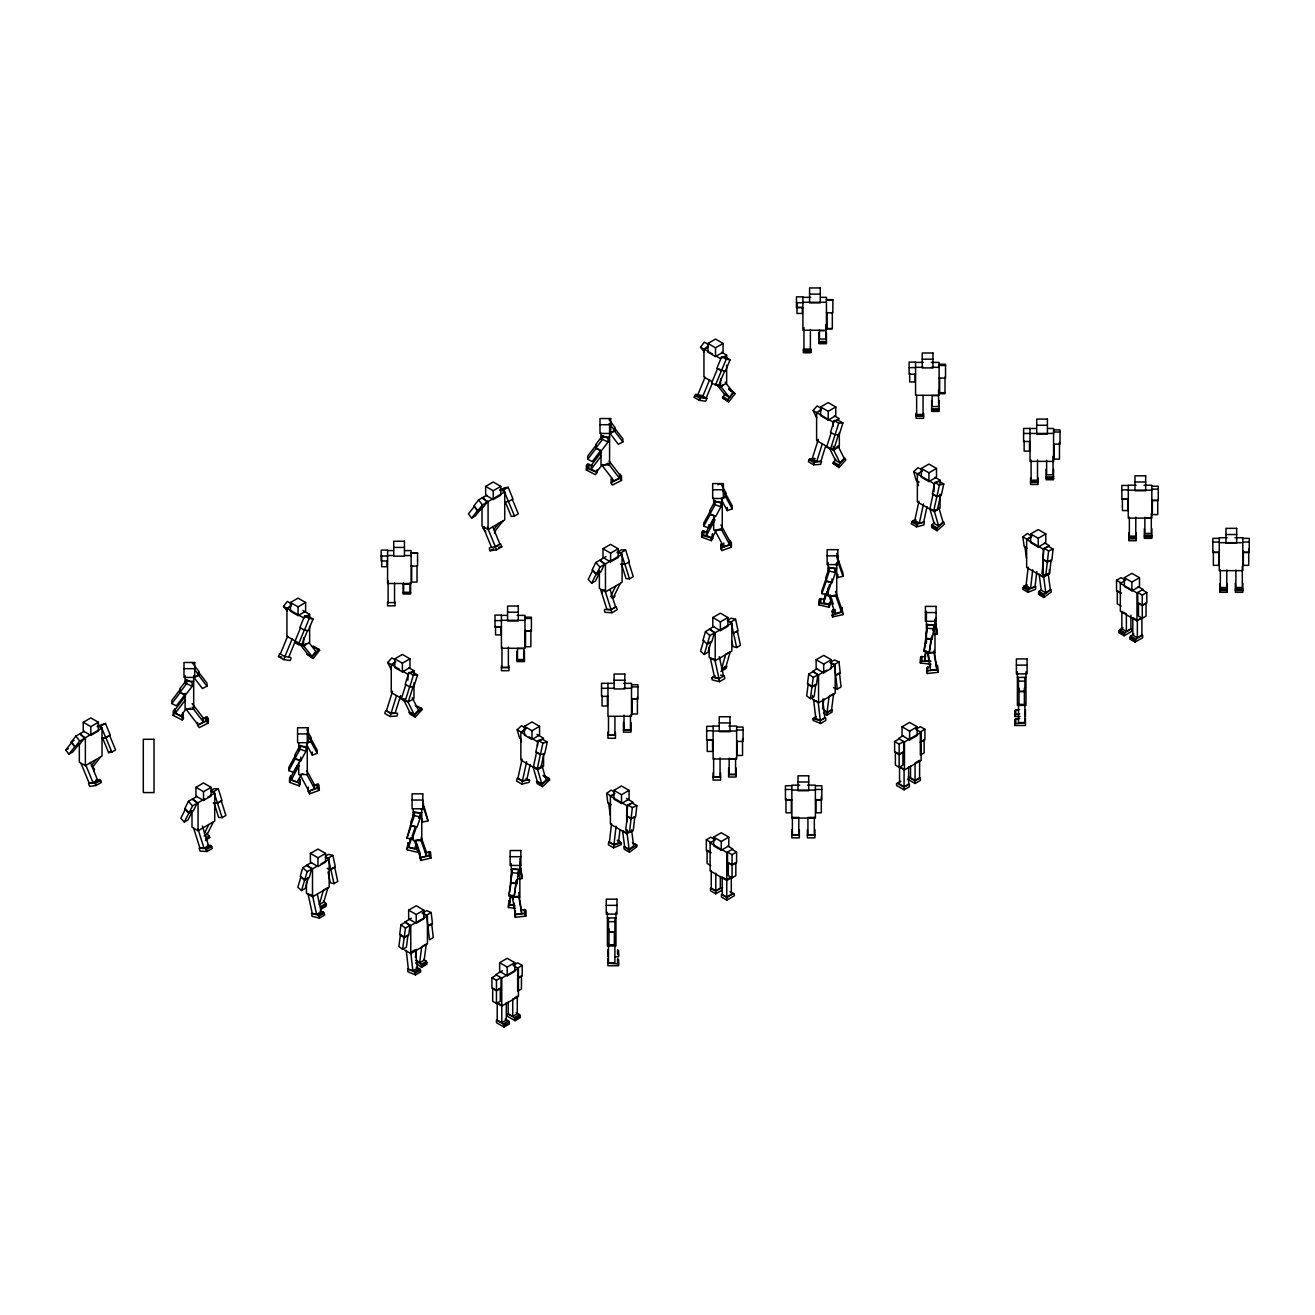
<?xml version="1.0" encoding="UTF-8"?>
<svg xmlns="http://www.w3.org/2000/svg" width="1315" height="1315" viewBox="0 0 1315 1315"><rect width="100%" height="100%" fill="white"/><g stroke="black" fill="none" stroke-linecap="round" stroke-linejoin="round"><path stroke-width="1.5" d="M611.541 823.519L609.437 842.044L613.973 844.657L618.477 842.8L619.957 829.831M613.973 844.657L616.077 826.132M613.661 847.813L613.973 845.035L621.37 842.849L621.157 844.707L613.661 847.813L608.368 844.756L608.681 841.978L613.973 845.035M627.814 804.944L626.548 816.056L631.101 818.686L635.589 816.812L636.855 805.701L632.318 803.071L627.814 804.944L632.367 807.558L636.855 805.701M629.507 832.198L633.255 830.653L634.833 816.746L631.085 818.308L627.304 816.122L625.726 830.012L629.507 832.198L632.367 807.558M1027.179 584.797L1023.81 586.194L1022.741 589.284L1028.051 592.358L1035.546 589.235L1035.858 586.457L1029.119 589.268L1028.051 592.358M1028.166 567.11L1026.062 585.635L1030.598 588.265L1035.102 586.391L1036.795 571.581M1030.598 588.265L1032.719 569.74M1044.061 548.322L1042.811 559.434L1047.348 562.064L1051.852 560.19L1053.101 549.078L1048.565 546.448L1044.061 548.322L1048.614 550.936L1053.101 549.078M1045.77 575.576L1049.518 574.03L1051.096 560.124L1047.348 561.686L1043.551 559.5L1041.973 573.389L1045.77 575.576L1048.614 550.936M400.96 924.774L399.694 934.439L404.198 937.759L408.735 935.146L410.001 925.481L405.497 922.16L400.96 924.774L405.447 928.111L402.62 949.348L398.872 946.57L400.45 934.505L404.198 937.266L407.979 935.08L406.401 947.162L402.62 949.348M415.392 957.435L416.444 949.397M419.617 962.777L421.737 946.685L426.274 944.055L424.17 960.164L419.617 962.777L416.625 960.558M415.556 962.925L421.556 967.347L421.112 964.388L415.721 960.394M423.726 959.325L426.422 961.331L426.849 964.289L421.556 967.347M808.741 674.102L807.476 683.767L811.98 687.087L816.516 684.474L817.782 674.809L813.278 671.488L808.741 674.102L813.245 677.439L810.402 698.66L806.654 695.898L808.232 683.816L811.98 686.594L815.76 684.408L814.182 696.473L810.402 698.66M822.533 708.999L823.847 698.939M826.708 715.229L827.02 712.812L832.329 709.755L832.001 712.171L826.708 715.229L823.716 713.009M827.036 712.319L829.14 696.227L833.677 693.597L831.573 709.706L827.036 712.319L824.028 710.1M512.39 868.952L510.598 883.055L516.959 883.779L518.751 869.675L512.39 868.952L508.889 895.778L514.198 896.386L516.433 880.31L514.198 896.386M508.889 895.778L511.124 882.792L516.433 883.417M510.401 895.17L509.398 904.654L514.181 905.197M508.428 907.498L508.872 900.578L508.428 907.498L515.496 908.32M509.398 904.654L511.058 895.038M517.551 876.612L518.751 869.675M925.711 656.629L920.681 656.941L920.385 663.007L930.987 664.223M920.385 663.007L920.681 656.941M927.519 624.51L925.727 638.597L932.088 639.337L933.88 628.948L933.88 625.233L927.519 624.51L924.018 651.336L929.327 651.944L931.562 638.959L926.253 638.35L924.018 651.336M925.53 651.04L924.544 660.524L930.905 661.248M924.544 660.524L926.187 650.909M931.234 637.726L929.327 651.944M932.976 630.427L933.88 625.233M735.085 393.678L728.592 389.092L735.085 393.678L728.674 402.012L722.576 397.935L725.124 393.596M728.674 402.012L728.115 399.661L733.885 392.149M522.088 759.084L517.913 778.299L522.449 780.929L526.822 779.844L530.159 764.475M521.841 784.118L522.466 781.225L529.008 779.614L529.534 780.403L529.123 782.326L521.841 784.118L516.532 781.044L517.173 778.168L522.466 781.225M522.449 780.929L526.625 761.714M538.361 740.509L535.846 752.032L540.399 754.662L544.755 753.594L547.27 742.054L542.717 739.441L538.361 740.509L542.898 743.139L547.27 742.054M537.243 768.765L540.383 754.35L536.602 752.164L533.463 766.579L537.243 768.765L540.892 767.861L544.015 753.462M540.399 754.662L542.898 743.139M915.865 519.885L912.594 520.691L911.229 523.748L916.539 526.805L923.804 525.014L924.429 522.137L917.886 523.748L916.539 526.805M918.955 501.245L914.78 520.461L919.333 523.091L923.689 522.006L927.026 506.637M919.333 523.091L923.508 503.875M934.85 482.457L932.351 493.98L936.888 496.61L941.261 495.525L943.759 484.002L939.222 481.372L934.85 482.457L939.403 485.071L943.759 484.002M933.749 510.713L937.381 509.809L940.521 495.393L936.888 496.297L933.091 494.111L929.968 508.527L933.749 510.713L939.403 485.071M838.888 467.598L838.658 464.968L844.871 458.179L845.792 460.036L838.888 467.598L832.97 463.291L835.847 459.198M611.311 483.558L611.656 478.019L611.311 483.558L612.445 485.038L621.518 480.402L621.518 476.079L619.825 473.86L619.825 478.183L621.518 480.402M302.762 867.736L300.264 876.365L304.62 880.343L309.173 877.713L311.671 869.084L307.299 865.106L302.762 867.736L307.135 871.697L301.513 890.584L297.864 887.28L301.004 876.48L304.636 879.784L308.433 877.598L305.294 888.398L301.513 890.584M325.972 903.487L320.679 906.545L320.778 909.355L326.071 906.298L325.972 903.487L323.358 901.104M705.465 631.595L702.95 640.241L707.322 644.202L711.859 641.588L714.374 632.942L710.001 628.981L705.465 631.595L709.821 635.572L704.199 654.459L700.566 651.139L703.706 640.356M392.593 691.164L386.429 710.692L390.982 713.305L395.125 713.042L400.664 695.471M390.078 716.478L396.999 716.034L397.623 714.094L397.229 713.157L391.015 713.552L385.706 710.495L384.785 713.42L390.078 716.478L396.522 695.734M408.866 672.59L405.168 684.293L409.721 686.923L413.863 686.66L417.562 674.94L413.009 672.327L408.866 672.59L413.403 675.203L417.562 674.94M405.069 701.322L409.688 686.677L413.14 686.463L408.521 701.109L405.069 701.322L401.272 699.136L405.891 684.49M409.721 686.923L413.403 675.203M809.054 459.79L808.446 461.746L813.738 464.803L820.659 464.376L821.579 461.45L815.366 461.828L810.056 458.771L809.054 459.79L814.363 462.864L815.366 461.828M825.787 445.621L820.856 461.253L816.714 461.516L812.16 458.886L818.324 439.358M813.738 464.803L814.363 462.864M816.714 461.516L822.253 443.928M834.22 420.57L830.521 432.273L835.074 434.903L839.217 434.64L842.915 422.92L838.378 420.307L834.22 420.57L838.756 423.183L842.915 422.92M831.244 432.471L826.625 447.116L830.423 449.303L833.874 449.089L838.493 434.443M830.423 449.303L838.756 423.183M414.406 811.914L410.855 821.99L410.855 825.705L417.036 827.151L420.586 817.059L420.586 813.36L414.406 811.914L414.406 815.612L410.855 825.705M410.74 824.226L406.943 838.115L412.105 839.315L416.526 826.724L411.381 825.508L406.943 838.115M410.477 837.803L408.505 847.107L414.669 848.553L415.984 844.822M407.108 849.819L407.995 842.964L407.108 849.819L417.397 852.219L417.25 845.134M412.105 836.225L415.261 827.234M408.505 847.107L411.776 837.77M418.811 818.39L420.586 813.36M829.354 567.423L825.804 577.499L825.804 581.214L831.984 582.66L835.535 572.567L835.535 568.869L829.354 567.423L829.354 571.121L825.804 581.214M824.587 599.18L819.557 598.9L818.966 604.916L829.255 607.316L830.143 601.908M821.891 593.624L826.33 581.016L826.33 577.926L821.891 590.534L821.891 593.624L827.036 594.824L831.475 582.233L826.33 581.016M818.966 604.916L819.557 598.9M825.409 593.607L823.453 602.928L829.617 604.374L831.59 598.769M827.677 589.942L829.568 584.534M823.453 602.928L827.382 591.717M834.351 572.222L835.535 568.869M937.102 530.734L937.217 527.923L943.759 521.973L944.384 524.126L937.102 530.734L931.809 527.677L931.908 524.866L934.538 522.482M278.484 656.547L279.684 653.637L284.977 656.695L283.777 659.604L278.484 656.547L281.689 657.007M280.374 653.9L287.673 636.197M292.209 638.827L284.928 656.514L290.763 657.516L290.993 658.585L290.204 660.541L283.777 659.604M313.069 619.036L308.532 616.423L304.686 615.864L299.869 627.534L304.406 630.164L309.222 618.477L313.069 619.036L308.252 630.707L304.357 629.984L298.341 644.58L294.544 642.394L300.56 627.797M288.774 657.073L295.333 641.145M307.562 630.444L301.546 645.04L298.341 644.58M701.618 395.437L695.783 394.418L693.942 397.245L699.235 400.319L705.662 401.239L706.862 398.313L703.13 396.308M705.07 377.191L697.772 394.878L702.309 397.492L706.171 398.05L712.007 383.898M699.235 400.319L701.092 397.492L706.862 398.313M702.309 397.492L709.607 379.805M724.565 371.208L718.549 385.805L711.563 383.158L717.579 368.562L725.272 371.471L730.088 359.8L725.535 357.187L721.688 356.628L716.872 368.299L721.425 370.929M715.344 385.344L726.225 359.242L730.088 359.8M720.768 549.111L721.31 543.637L721.639 550.706L731.419 547.155L731.419 542.832L730.104 540.432L730.104 544.755L731.419 547.155M1043.863 597.47L1044.307 594.495L1051.047 589.514L1051.359 591.931L1043.863 597.47L1038.571 594.413L1038.998 591.438L1041.694 589.449M197.003 796.38L188.407 801.361L184.725 808.824L188.867 813.344L193.404 810.73L197.102 803.268L192.96 798.747M184.281 822.056L188.061 819.87L192.68 810.566L188.9 812.752L185.448 808.972L180.829 818.292L184.281 822.056L192.565 805.898L197.102 803.268M204.433 833.348L208.838 824.472M213.375 821.859L207.228 834.269L204.187 836.011M206.833 833.217L209.71 837.31L205.567 840.597M606.051 556.574L595.794 562.524L592.095 569.987L596.254 574.507L600.791 571.894L604.489 564.431L600.33 559.911M591.668 583.219L596.287 573.915L600.067 571.729L595.448 581.033L591.668 583.219L588.199 579.455L592.818 570.135L596.287 573.915M596.254 574.507L599.936 567.061L604.489 564.431M601.81 593.18L602.434 591.931M610.554 596.5L615.847 585.849M614.22 595.646L620.384 583.235M614.023 597.668L614.943 595.81L611.409 597.848M300.067 745.473L294.839 755.057L294.839 758.771L300.708 760.892L305.935 751.309L305.935 747.61L300.067 745.473L300.067 749.188L294.839 758.771M295.316 755.55L288.79 767.516L288.79 770.606L293.689 772.398L300.214 760.415L295.316 758.64L288.79 770.606M297.157 765.478L291.355 776.129L291.355 779.844L297.223 781.965L301.086 774.88M289.563 782.359L290.862 779.976L290.862 775.636L289.563 778.036L289.563 782.359L299.343 785.926L299.656 778.842L300.214 784.315M291.355 779.844L299.097 765.642M300.214 779.992L299.343 785.926M715.048 500.999L709.821 510.582L709.821 514.28L715.689 516.417L720.916 506.834L720.916 503.119L715.048 500.999L715.048 504.697L709.821 514.28M703.772 526.131L710.314 514.149L710.314 511.058L703.772 523.041L703.772 526.131L708.67 527.907L715.196 515.924L710.314 514.149M707.421 532.033L702.473 531.194L701.602 537.128L711.382 540.679L712.697 538.279L712.697 533.956M701.602 537.128L702.473 531.194M713.108 519.54L706.336 531.95L706.336 535.665L712.204 537.802L716.083 530.701M706.336 535.665L715.048 519.688M1124.111 635.753L1124.867 632.696L1131.673 628.767L1131.673 631.381L1124.111 635.753L1118.818 632.696L1119.575 629.638L1122.977 627.666M1135.092 642.098L1135.848 639.041L1142.653 635.096L1142.653 637.726L1135.092 642.098L1129.782 639.041L1130.538 635.983L1133.957 634.011M711.842 677.948L712.352 677.159L718.911 678.77L724.203 675.713L724.828 678.589L719.535 681.663L712.253 679.871L711.842 677.948L715.376 675.91M832.543 616.998L832.674 609.913L832.543 616.998L842.833 614.598L841.945 607.744L842.833 614.598M831.951 615.321L841.945 612.067M186.681 679.871L179.876 688.781L179.876 692.479L185.316 695.257L192.121 686.364L192.121 682.666L186.681 679.871L186.681 683.586L179.876 692.479M171.821 703.525L180.319 692.413L180.319 689.307L171.821 700.435L171.821 703.525L176.358 705.843L184.856 694.715L180.319 692.413M185.547 696.046L175.339 709.393L175.339 713.092L180.78 715.87L186.451 708.456M173.169 715.393L174.879 713.174L174.879 708.851L173.169 711.07L173.169 715.393L182.259 720.028L183.393 718.549L183.048 713.009L183.393 718.549M175.339 713.092L185.547 699.761M183.393 714.226L182.259 715.705L182.259 720.028M602.582 435.61L595.761 444.503L595.761 448.218L601.218 450.996L608.023 442.103L608.023 438.388L602.582 435.61L602.582 439.325L595.761 448.218M587.706 459.264L596.221 448.136L596.221 445.045L587.706 456.173L587.706 459.264L592.26 461.581L600.758 450.453L596.221 448.136M592.227 465.625L587.493 464.244L586.359 465.724L586.359 470.047L595.432 474.682L597.125 472.463L597.125 469.57M586.359 470.047L587.493 468.567L587.493 464.244M601.448 452.097L591.224 465.428L591.224 469.143L596.681 471.921L602.352 464.507M591.224 469.143L601.448 455.795M287.097 610.982L283.481 606.396L287.344 601.399L291.881 604.029M288.988 607.777L290.911 605.278M308.926 642.624L315.797 651.369L311.951 656.366L303.929 646.175L305.853 643.676M312 657.007L318.822 649.183L319.627 650.202L313.2 658.536L306.707 653.949L313.2 658.536M704.1 351.746L700.501 347.16L704.347 342.163L707.371 343.905M706.007 348.541L707.93 346.042M725.157 382.155L733.195 392.347L729.332 397.344L721.31 387.152L723.234 384.654M80.429 733.458L84.275 738.455L79.459 744.569L74.922 747.199L71.076 742.186L75.876 736.071L84.324 731.321M78.769 744.372L72.752 752.016L68.955 754.202L65.75 750.043L71.766 742.4L73.903 745.178M68.955 754.202L74.971 746.558M74.922 747.199L79.738 741.085L84.275 738.455M91.425 765.478L96.011 759.659M92.527 767.22L100.548 757.029M93.957 771.461L94.516 769.094L92.198 766.086M487.01 495.196L478.578 499.947L473.762 506.061L477.608 511.058L482.161 508.445L486.977 502.33L483.115 497.317M471.658 518.077L477.674 510.434L481.454 508.248L475.438 515.891L471.658 518.077L468.452 513.902L474.468 506.259L477.674 510.434M477.608 511.058L482.424 504.944L486.977 502.33M493.75 529.567L498.319 523.748L502.872 521.118L494.851 531.309M494.341 533.035L495.541 531.507M391.36 669.927L387.678 662.481L391.821 657.944L394.845 659.703M392.215 665.094L394.977 662.086M403.574 699.629L409.721 712.04L414.274 714.67L418.417 710.133L412.253 697.723M414.307 715.261L421.523 708.341L422.131 709.574L415.228 717.119L409.918 714.061L408.998 712.204L414.307 715.261L415.228 717.119M816.714 417.907L813.032 410.461L817.174 405.941L821.711 408.554L818.949 411.579M833.841 450.453L838 445.916L844.148 458.343L840.006 462.864L835.452 460.25L829.305 447.823L833.841 450.453L840.006 462.864M926.943 671.817L927.848 666.491L927.239 673.543L937.842 672.327L937.381 665.406L937.842 672.327M812.867 718.549L820.264 720.735L825.557 717.678L825.886 720.456L820.576 723.513L813.081 720.406L812.867 718.549L816.401 716.511M519.672 738.356L517.157 729.726L521.529 725.749L526.066 728.379L521.71 732.34M537.605 769.489L541.961 765.527L546.136 779.927L541.78 783.888L537.227 781.258L533.052 766.875L537.605 769.489L541.78 783.888M541.78 784.43L549.276 778.546L549.686 779.976L542.421 786.6L537.112 783.543L536.487 781.373L541.78 784.43L542.421 786.6M913.662 471.658L918.018 467.696L922.571 470.31L918.199 474.288L913.662 471.658L916.161 480.304L919.185 482.046M938.647 526.049L934.472 511.65L938.844 507.689L943.019 522.088L938.647 526.049L934.11 523.419L929.935 509.037M1019.651 709.574L1014.736 710.445L1014.736 716.511L1020.078 716.511M1014.736 714.768L1019.651 713.897M1019.651 718.532L1014.736 719.404L1014.736 725.486L1025.437 725.486L1025.437 718.532M1014.736 723.727L1025.437 722.856M610.916 804.829L607.892 803.087L606.626 793.438L611.113 790.101L614.154 791.86M614.154 793.833L611.163 796.052L606.626 793.438M1022.873 536.816L1027.377 533.479L1031.913 536.109L1027.409 539.429L1022.873 536.816L1024.138 546.465L1027.163 548.223M629.162 849.293L627.058 833.2L622.521 830.587L624.625 846.679L629.162 849.293L633.666 845.972L631.562 829.88M629.178 849.802L636.772 845.052L636.986 846.663L629.49 852.202L624.181 849.145L623.869 846.729L629.178 849.802L629.49 852.202M1043.683 576.808L1048.187 573.471L1050.291 589.564L1045.803 592.901L1041.25 590.271L1039.146 574.178L1043.683 576.808L1045.803 592.901M920.681 661.264L929.524 661.396M707.947 343.445L715.524 339.073L723.086 343.445L723.086 352.19L715.524 356.546L707.947 352.19L707.947 343.445L715.524 347.817L723.086 343.445M712.27 381.81L703.936 377.011L703.936 349.034L708.473 346.42M485.646 486.402L493.224 482.03L500.785 486.402L500.785 495.147L493.224 499.519L485.646 495.147L485.646 486.402L493.224 490.774L500.785 486.402M290.483 602.5L298.045 598.128L305.622 602.5L305.622 611.245L298.045 615.617L290.483 611.245L290.483 602.5L298.045 606.872L305.622 602.5M83.256 722.28L90.834 717.908L98.395 722.28L98.395 731.025L90.834 735.381L83.256 731.025L83.256 722.28L90.834 726.653L98.395 722.28M291.47 605.656L286.917 608.27L286.917 636.246L303.584 645.862L309.633 642.361L309.633 626.384M726.653 359.143L726.653 355.149L720.587 358.65L715.59 355.773M508.165 487.306L504.319 487.865L499.766 490.479L503.629 489.936L508.165 487.306L512.981 498.977L508.445 501.607M98.592 725.749L105.479 723.447L110.279 735.118L105.742 737.731L101.896 738.29M71.076 742.186L74.1 740.444M482.013 498.073L488.079 501.574L504.73 491.958L504.73 519.935L488.079 529.551L482.013 526.049L482.013 506.061M97.08 726.62L100.926 726.061L105.479 723.447M80.84 735.085L85.376 737.699L102.028 728.083L102.028 756.059L85.376 765.675L79.327 762.174L79.327 744.191M65.75 750.043L68.281 748.58M309.633 618.379L309.633 614.384L303.584 617.886L283.481 606.396M105.808 737.567L109.589 735.381L115.605 749.977L111.824 752.164L108.603 752.624L102.586 738.027L105.808 737.567L111.824 752.164M505.289 501.903L511.305 516.483L514.51 516.022L518.307 513.836L512.275 499.24M108.603 752.624L111.134 751.161M496.511 549.851L495.311 546.925L500.62 543.868L501.82 546.793L496.511 549.851L490.101 550.771L489.295 548.832L489.542 547.763L495.377 546.761L499.914 544.131L492.615 526.444M490.101 550.771L493.635 548.733M81.185 763.768L89.206 783.23L93.053 782.672L97.589 780.042L90.308 762.355M94.285 782.655L99.578 779.598L100.63 780.485L101.419 782.425L96.126 785.482L89.699 786.403L88.5 783.493L94.285 782.655L96.126 785.482M95.321 783.543L100.63 780.485M820.626 406.976L828.203 402.604L835.765 406.976L835.765 415.721L828.203 420.077L820.626 415.721L820.626 406.976L828.203 411.348L835.765 406.976M821.152 409.951L816.615 412.565L816.615 440.541L828.269 447.264M394.812 658.815L402.39 654.443L409.951 658.815L409.951 667.56L402.39 671.932L394.812 667.56L394.812 658.815L402.39 663.187L409.951 658.815M395.799 661.971L391.262 664.585L391.262 692.561L408.11 702.259L414.274 714.67M603.01 548.75L610.587 544.377L618.149 548.75L618.149 557.494L610.587 561.867L603.01 557.494L603.01 548.75L610.587 553.122L618.149 548.75M195.935 787.323L203.513 782.967L211.074 787.323L211.074 796.068L203.513 800.441L195.935 796.068L195.935 787.323L203.513 791.696L211.074 787.323M833.266 426.175L833.266 422.181L839.332 418.68L834.335 415.803M402.916 671.324L407.913 674.201L413.962 670.699L413.962 674.694M625.677 550.064L621.535 549.802L616.998 552.432L621.14 552.695L625.677 550.064L629.375 561.784L624.839 564.398L620.68 564.135M211.123 790.397L214.148 788.638L218.306 788.901L221.988 800.621L217.452 803.235M600.889 561.291L605.442 563.921L622.094 554.305L622.094 582.282L605.442 591.898L599.377 588.397L599.377 570.414M210.992 791.351L213.753 791.531L218.306 788.901M192.006 799.257L198.055 802.758L204.713 798.912M208.049 796.989L214.707 793.142L214.707 821.119L198.055 830.735L192.006 827.234L192.006 811.256M407.913 702.177L413.962 698.676L413.962 682.699M629.49 578.814L624.872 564.168L621.403 563.938L626.022 578.584L629.49 578.814L633.271 576.628L628.652 561.982M214.033 802.791L218.652 817.42L222.104 817.651L225.884 815.464L221.265 800.819L217.485 803.005L213.309 802.988M205.798 837.967L209.332 835.929M206.176 839.348L209.71 837.31M604.867 590.057L600.708 589.794L606.872 609.322L611.015 609.585L615.568 606.955L610.029 589.383M610.982 609.831L616.291 606.757L617.212 609.7L611.919 612.757L604.999 612.313L604.374 610.357L604.769 609.437L610.982 609.831L611.919 612.757M193.716 828.417L199.864 847.945L204.022 848.208L208.559 845.578L202.395 826.05M205.37 848.537L210.663 845.479L211.666 846.498L212.29 848.438L206.981 851.512L200.077 851.068L199.14 848.142L205.37 848.537L206.981 851.512M206.373 849.556L211.666 846.498M921.371 468.452L928.932 464.08L936.51 468.452L936.51 477.197L928.932 481.569L921.371 477.197L921.371 468.452L928.932 472.825L936.51 468.452M934.472 511.65L917.36 502.018L917.36 474.041L921.897 471.428M917.36 474.041L934.012 483.657L940.061 480.172L940.061 484.167M524.422 726.34L531.983 721.968L539.561 726.34L539.561 735.085L531.983 739.441L524.422 735.085L524.422 726.34L531.983 730.713L539.561 726.34M712.796 617.54L720.357 613.168L727.935 617.54L727.935 626.285L720.357 630.658L712.796 626.285L712.796 617.54L720.357 621.913L727.935 617.54M310.389 853.419L317.967 849.046L325.545 853.419L325.545 862.147L317.967 866.519L310.389 862.147L310.389 853.419L317.967 857.791L325.545 853.419M525.408 729.48L520.855 732.11L520.855 760.07L537.506 769.686L543.572 766.201L543.572 754.202M714.16 626.335L709.163 629.211L715.212 632.712L731.863 623.096L731.863 651.073L715.212 660.672L709.163 657.188L709.163 647.194M728.165 619.94L731.189 618.182L735.562 619.266L738.06 630.789L733.523 633.419M311.458 862.459L306.461 865.352L312.51 868.837L317.507 865.96M325.479 856.065L328.503 854.323L332.859 855.391L335.374 866.914L330.821 869.544L327.912 868.82M728.115 621.173L731.025 621.88L735.562 619.266M709.821 635.572L714.374 632.942M325.413 857.298L328.323 858.021L332.859 855.391M307.135 871.697L311.671 869.084M320.844 864.037L329.177 859.221L329.177 887.198L312.51 896.814L306.461 893.312L306.461 881.329M934.012 511.634L940.061 508.132L940.061 494.161M529.189 736.91L537.506 741.726L543.572 738.225L536.914 734.378M708.604 642.92L711.119 641.473L707.996 652.273L704.199 654.459M733.54 633.107L737.321 630.921L740.46 645.336L736.663 647.506L733.03 646.618L731.863 641.21M327.205 868.344L330.838 869.231L334.635 867.045L337.758 881.461L333.977 883.647L330.328 882.743L327.994 871.944M721.54 669.302L726.833 666.245L726.209 668.398L720.916 671.455M321.189 907.925L326.498 904.868M316.603 914.385L312.428 895.17L308.055 894.085L312.23 913.3L316.603 914.385L321.139 911.755L317.392 894.463M318.049 915.043L323.342 911.985L324.69 915.043L319.397 918.1L312.115 916.308L311.491 913.432L318.049 915.043L319.397 918.1M318.986 916.193L324.279 913.12M1030.648 533.923L1038.225 529.551L1045.787 533.923L1045.787 542.668L1038.225 547.04L1030.648 542.668L1030.648 533.923L1038.225 538.295L1045.787 533.923M816.138 659.736L823.7 655.363L831.277 659.736L831.277 668.464L823.7 672.836L816.138 668.464L816.138 659.736L823.7 664.091L831.277 659.736M1049.354 569.609L1049.354 573.603L1043.288 577.104L1026.637 567.488L1026.637 539.512L1031.174 536.898M817.503 668.513L812.506 671.39L818.555 674.891L826.888 670.091M613.941 790.364L621.518 785.992L629.08 790.364L629.08 799.109L621.518 803.481L613.941 799.109L613.941 790.364L621.518 794.737L629.08 790.364M408.653 910.144L416.23 905.772L423.792 910.144L423.792 918.889L416.23 923.261L408.653 918.889L408.653 910.144L416.23 914.517L423.792 910.144M838.97 661.84L834.483 659.982L829.929 662.596L834.433 664.47L838.97 661.84L840.236 672.951L835.699 675.581M813.245 677.439L817.782 674.809M830.225 668.168L835.206 665.275L835.206 693.252L818.555 702.868L812.506 699.366L812.506 695.372M633.09 830.225L627.041 833.726L610.39 824.111L610.39 796.134L614.927 793.52M1026.637 539.512L1043.288 549.128L1049.354 545.643L1044.357 542.75M411.381 918.232L404.724 922.078L410.773 925.563L427.424 915.963L427.424 943.923L410.773 953.539L404.724 950.038M835.699 675.203L839.48 673.017L841.074 686.923L837.277 689.109L833.529 687.548M426.652 915.141L431.188 912.511L432.454 923.64L427.917 926.253L426.652 915.141L422.148 913.268L426.701 910.654L431.188 912.511M405.447 928.111L410.001 925.481M610.39 796.134L627.041 805.75L633.09 802.265L626.433 798.419M816.664 701.207L813.656 699.958L815.777 718.5L820.264 720.357L824.801 717.743L822.697 699.202M421.112 964.388L426.422 961.331M412.861 970.815L417.397 968.202L415.293 949.677L410.757 952.29L412.861 970.815L408.357 968.958L406.253 950.416M421.77 965.736L427.063 962.679M414.357 971.818L419.649 968.761L420.504 969.993L420.718 971.851L415.425 974.908L407.929 971.801L407.617 969.024L414.357 971.818L415.425 974.908M415.211 973.051L420.504 969.993M1121.087 593.361L1116.534 590.747L1116.534 580.244L1121.087 577.63L1125.624 580.244L1120.331 583.318L1120.331 611.278L1136.982 620.894L1143.031 617.409M1124.341 577.712L1131.903 573.34L1139.48 577.712L1139.48 586.457L1131.903 590.83L1124.341 586.457L1124.341 577.712L1131.903 582.085L1139.48 577.712M710.873 852.942L706.319 850.312L706.319 839.825L710.873 837.195L715.409 839.825L710.116 842.882L710.116 870.859L726.768 880.475L732.817 876.973M902.041 726.801L909.618 722.428L917.18 726.801L917.18 735.545L909.618 739.918L902.041 735.545L902.041 726.801L909.618 731.173L917.18 726.801M713.667 837.113L721.245 832.74L728.806 837.113L728.806 845.857L721.245 850.23L713.667 845.857L713.667 837.113L721.245 841.485L728.806 837.113M1120.331 583.318L1136.982 592.934L1143.031 589.432L1138.034 586.539M499.651 962.679L507.212 958.306L514.79 962.679L514.79 971.423L507.212 975.796L499.651 971.423L499.651 962.679L507.212 967.051L514.79 962.679M1142.275 595.12L1146.812 592.49L1146.812 602.977L1142.275 605.607L1137.738 602.977L1137.738 592.49L1142.275 595.12L1142.275 618.28L1138.494 616.094L1138.494 602.977L1142.275 605.163L1146.055 602.977L1146.055 616.094L1142.275 618.28M903.405 735.595L898.408 738.471L904.457 741.972L921.125 732.356L921.125 760.333L904.457 769.949L898.408 766.448M894.627 741.529L899.164 744.159L903.701 741.529L903.701 752.016L899.164 754.646L894.627 752.016L894.627 741.529L899.164 738.915M502.379 970.766L495.706 974.612L501.771 978.097L518.422 968.498L518.422 996.458L501.771 1006.074L495.706 1002.572M491.925 977.67L496.462 980.283L501.015 977.67L501.015 988.157L496.462 990.787L491.925 988.157L491.925 977.67L496.462 975.04M920.352 742.416L924.905 739.786L924.905 729.299L920.352 731.913L920.352 755.089L924.149 752.903L924.149 739.786L920.352 741.972M517.666 978.541L522.203 975.927L522.203 965.424L517.666 968.054L517.666 991.214L521.447 989.028L521.447 975.927L517.666 978.097M710.116 842.882L726.768 852.498L732.817 848.997L727.82 846.12M1138.872 619.365L1141.897 617.623L1141.897 635.096L1137.36 637.726L1132.807 635.096L1132.807 617.623L1135.848 619.365M732.061 854.684L736.597 852.054L736.597 862.558L732.061 865.171L727.524 862.558L727.524 852.054L732.061 854.684L732.061 877.845L735.841 875.659L735.841 862.558L732.061 864.744L728.28 862.558L728.28 875.659L732.061 877.845M1121.843 611.278L1121.843 628.767L1126.38 631.381L1130.916 628.767L1130.916 615.173M899.164 767.319L902.945 765.133L902.945 752.016L899.164 754.202L895.384 752.016L895.384 765.133L899.164 767.319L899.164 744.159M496.462 1003.46L500.259 1001.274L500.259 988.157L496.462 990.343L492.681 988.157L492.681 1001.274L496.462 1003.46L496.462 980.283M514.264 997.986L517.288 996.244L517.288 1013.717L512.751 1016.347L508.198 1013.717L508.198 1002.063M900.808 781.241L896.518 783.707L896.518 785.466L904.079 789.822L909.388 786.764L909.388 784.151L904.079 787.208L897.274 783.28M711.251 870.645L711.251 888.118L715.787 890.748L720.324 888.118L720.324 876.464M721.836 890.304L715.787 893.806L710.495 890.748L710.495 888.118L715.787 891.175L722.593 887.247M899.542 766.661L899.542 784.151L904.079 786.764L908.632 784.151L908.632 766.661M915.059 780.436L919.596 777.806L919.596 760.333L915.059 762.947L915.059 780.436L910.522 777.806L910.522 766.152M908.254 776.935L915.059 780.863L920.352 777.806L920.352 780.436L915.059 783.493L907.498 779.121M501.771 1005.202L497.218 1002.572L497.218 1020.062L501.771 1022.692L506.308 1020.062L506.308 1002.572M503.283 1023.991L508.576 1020.933L509.332 1022.248L509.332 1023.991L504.039 1027.048L496.462 1022.692L496.462 1020.062L503.283 1023.991L504.039 1027.048M514.264 1017.662L519.557 1014.605L520.313 1015.903L520.313 1017.662L515.02 1020.719L507.442 1016.347L507.442 1013.717L514.264 1017.662L515.02 1020.719M504.039 1025.305L509.332 1022.248M515.02 1018.977L520.313 1015.903M722.214 876.973L722.214 894.463L726.768 897.077L731.304 894.463L731.304 876.973L726.768 879.604L723.727 877.845M730.039 891.537L734.329 894.019L734.329 895.762L726.768 900.134L721.458 897.077L721.458 894.463L726.768 897.52L733.573 893.575M609.387 433.687L614.828 430.909L614.828 427.211L609.157 419.797M622.883 441.955L618.346 444.273L609.831 433.145L614.384 430.827L622.883 441.955L622.883 438.865L614.384 427.737M198.483 675.105L193.946 677.422L202.444 688.534L206.981 686.216L206.981 683.126L198.483 672.014L198.483 675.105L206.981 686.216M193.486 677.948L198.927 675.17L198.927 671.472L192.121 662.579M619.365 478.101L613.924 480.879L602.582 466.052L608.023 463.274L619.365 478.101L619.365 474.386L609.157 461.055M611.656 482.342L619.825 478.183M190.313 708.16L186.681 710.018L198.023 724.844L203.48 722.05L203.48 718.352L192.121 703.525M202.477 718.549L207.211 717.168L208.345 718.648L208.345 722.971L199.272 727.606L197.562 725.37L197.562 722.494M197.562 725.37L205.748 721.212L208.345 722.971M819.557 603.223L830.143 604.801M717.974 484.758L720.916 483.69L726.143 493.273L726.143 496.971L721.738 498.582M720.768 498.632L725.65 496.84L725.65 493.75L732.176 505.733L732.176 508.823L727.294 510.598L721.688 500.341M729.628 544.624L720.916 528.663L715.048 530.783L723.76 546.761L729.628 544.624L729.628 540.925L720.916 524.948M721.31 547.961L730.104 544.755M307.398 742.515L310.669 741.331L317.194 753.314L312.312 755.089L306.707 744.816M306.757 743.057L311.145 741.463L311.145 737.748L306.806 729.759M302.992 773.894L300.067 774.962L308.762 790.94L314.63 788.803L314.63 785.088L306.888 770.902M313.562 785.17L318.493 784.332L319.364 790.266L309.584 793.816L308.285 791.416L308.285 787.093M308.285 791.416L317.079 788.227L319.364 790.266M702.473 535.534L712.697 538.279M318.822 649.183L312.477 646.438L317.786 649.495M835.124 564.513L838.559 563.708L838.559 560.617L842.981 573.225L842.981 576.315L837.836 577.532L835.929 572.124M835.978 564.628L839.069 563.905L836.702 553.467M841.436 611.886L835.518 595.087L829.354 596.533L835.255 613.332L841.436 611.886L841.436 608.171L835.518 591.372M421.03 809.12L424.12 808.396L422.937 801.328M424.235 806.917L428.032 820.807L422.888 822.023L421.622 818.407M419.041 839.628L414.406 840.712L420.307 857.511L426.487 856.065L426.487 852.367L421.227 837.425M425.353 852.317L430.383 852.054L430.975 858.054L420.668 860.47L419.797 853.616M419.797 857.939L429.052 855.769L430.975 858.054M587.493 468.567L597.125 472.463M504.582 502.166L508.494 501.426M498.615 547.254L501.82 546.793M95.732 780.157L99.578 779.598M933.831 634.438L937.365 634.027L935.458 619.809M936.855 669.483L930.494 670.206L927.519 652.898L933.88 652.174L936.855 669.483L934.209 650.383M927.848 670.831L937.381 669.73M518.702 878.88L522.236 878.486L519.935 862.278M520.559 909.733L525.589 910.046L525.885 916.095L515.283 917.311L514.839 910.391M521.726 913.613L515.365 914.352L512.39 897.044L518.751 896.304L521.726 913.613L518.751 892.606M514.839 914.714L524.373 913.629L525.885 916.095M810.056 458.771L814.725 458.475M812.16 458.886L814.938 458.705M401.272 699.136L404.741 698.923M809.58 294.133L820.281 294.133M802.89 297.338L810.73 297.338M820.544 297.338L826.445 297.338L826.445 330.246L802.89 330.246L802.89 296.845L796.463 296.845L796.463 307.743L802.89 307.743M826.445 299.623L832.855 299.623L832.855 312.822L826.445 312.822M826.445 299.984L832.855 299.984M802.89 302.286L826.445 302.286M796.463 302.762L802.89 302.762M796.989 307.233L802.347 307.233L802.347 313.447L796.989 313.447L796.989 302.302M826.971 328.52L832.329 328.52M819.475 330.739L825.902 330.739M818.949 341.489L826.445 341.489M818.949 342.886L826.445 342.886M803.416 349.494L810.911 349.494M803.416 350.628L810.911 350.628M803.416 352.157L810.911 352.157M922.259 359.176L932.96 359.176M915.569 362.398L923.409 362.398M931.267 362.398L939.124 362.398L939.124 395.305L915.569 395.305L915.569 362.102L909.142 362.102L909.142 374.183L915.569 374.183M939.124 364.239L945.534 364.239L945.534 378.095L939.124 378.095M939.124 365.488L945.534 365.488M915.569 367.329L923.409 367.329M931.267 367.329L939.124 367.329M909.142 367.625L915.569 367.625M939.65 392.692L945.008 392.692M938.581 395.601L932.154 395.601L932.154 406.532L938.581 406.532L938.581 390.078M931.628 408.834L939.124 408.834M931.628 410.313L939.124 410.313M916.095 414.981L923.59 414.981M916.095 416.247L923.59 416.247M600.002 424.712L610.702 424.712M1036.713 425.271L1047.414 425.271M1035.908 428.476L1023.596 428.443L1023.596 441.495L1030.023 441.495M1047.693 428.476L1053.578 428.476L1053.578 461.384L1030.023 461.384L1030.023 428.443M1053.578 429.89L1060.005 429.89L1060.005 444.125L1053.578 444.125M1053.578 432.01L1060.005 432.01M1023.596 433.457L1053.578 433.424M601.021 437.007L609.585 437.007M1046.082 476.901L1053.578 476.901M1046.082 478.413L1053.578 478.413M1030.566 481.076L1038.045 481.076M1134.976 481.997L1145.677 481.997M1030.566 482.441L1038.045 482.441M1136.127 485.202L1128.286 485.202L1128.286 518.11L1151.841 518.11L1151.841 485.202L1143.984 485.202M1128.286 485.465L1121.859 485.465L1121.859 499.223L1128.286 499.223M1151.841 486.205L1158.252 486.205L1158.252 500.571L1151.841 500.571M1151.841 489.147L1158.252 489.147M712.681 489.772L723.381 489.772M1121.859 489.87L1128.286 489.87M1128.286 490.15L1151.841 490.15M1157.726 500.325L1152.367 500.325L1152.367 514.592L1157.726 514.592L1157.726 499.914M713.7 502.067L722.264 502.067M1144.872 517.847L1151.299 517.847M1225.958 534.531L1236.675 534.531M1144.346 535.271L1151.841 535.271M1144.346 536.783L1151.841 536.783M1128.812 537.375L1136.308 537.375M1227.125 537.736L1219.268 537.736L1219.268 570.644L1242.823 570.644L1242.823 537.736L1234.982 537.736M1219.268 538.361L1212.857 538.361L1212.857 552.547L1219.268 552.547M1242.823 538.361L1249.25 538.361L1249.25 552.547L1242.823 552.547M1128.812 538.821L1136.308 538.821M1212.857 542.059L1219.268 542.059M1242.823 542.059L1249.25 542.059M1219.268 542.684L1242.823 542.684M393.744 547.435L404.445 547.435M387.58 550.591L393.481 550.591M405.25 550.591L411.135 550.591L411.135 583.498L387.58 583.498L387.58 550.097L381.169 550.097L381.169 560.995L387.58 560.995M1213.383 552.234L1218.742 552.234L1218.742 565.351L1213.383 565.351L1213.383 551.018M1243.365 552.234L1248.708 552.234M411.135 552.875L417.562 552.875L417.562 566.075L411.135 566.075M411.135 553.237L417.562 553.237M387.58 555.538L393.481 555.538M405.25 555.538L411.135 555.538M827.135 555.851L837.852 555.851M381.169 556.031L387.58 556.031M828.154 568.146L836.718 568.146M403.639 583.991L410.066 583.991M1219.81 589.054L1227.306 589.054M1235.327 589.054L1242.823 589.054M1219.81 590.55L1227.306 590.55M1235.327 590.55L1242.823 590.55M403.113 592.769L410.609 592.769M387.58 602.615L395.075 602.615M507.59 612.215L518.291 612.215M925.398 612.576L936.099 612.576M501.426 615.371L507.311 615.371M517.124 615.371L524.981 615.371L524.981 648.279L501.426 648.279L501.426 615.075L494.999 615.075L494.999 627.173L501.426 627.173M524.981 617.212L531.408 617.212L531.408 631.069L524.981 631.069M524.981 618.461L531.408 618.461M501.426 620.318L524.981 620.318M494.999 620.598L501.426 620.598M926.418 624.872L934.981 624.872M495.541 626.713L500.9 626.713L500.9 634.915L495.541 634.915L495.541 626.203M525.507 630.953L530.865 630.953M517.485 648.574L523.912 648.574M926.418 652.848L934.981 652.848L934.981 619.266M516.943 659.982L524.438 659.982M1016.396 665.111L1027.097 665.111M501.426 667.543L508.921 667.543M184.001 668.661L194.702 668.661M1017.399 677.406L1025.979 677.406M614.105 680.2L624.822 680.2M1018.484 681.121L1024.895 681.121M185.119 681.269L193.683 681.269M613.842 683.34L601.53 683.307L601.53 696.358L607.957 696.358M623.655 683.34L631.512 683.34L631.512 716.264L607.957 716.264L607.957 683.307M631.512 684.753L637.939 684.753L637.939 699.005L631.512 699.005M631.512 686.874L637.939 686.874M601.53 688.32L613.842 688.287M623.655 688.287L631.512 688.287M1019.01 691.296L1024.369 691.296M637.397 698.824L632.038 698.824L632.038 713.996L637.397 713.996L637.397 697.065M1018.484 705.07L1024.895 705.07M719.256 722.921L729.957 722.921M718.993 726.061L713.108 726.061L713.108 758.985L736.647 758.985L736.647 726.061L728.806 726.061M713.108 726.34L706.681 726.34L706.681 740.098L713.108 740.098M736.647 727.063L743.074 727.063L743.074 741.43L736.647 741.43M623.474 730.104L630.97 730.104M736.647 730.006L743.074 730.006M706.681 730.745L713.108 730.745M713.108 731.009L736.647 731.009M297.584 733.934L308.285 733.934M607.957 735.233L615.453 735.233M298.719 746.542L307.283 746.542M729.168 758.706L735.578 758.706M728.625 774.666L736.121 774.666M713.108 777.264L720.587 777.264M798.008 781.998L808.709 781.998M799.701 785.154L791.86 785.154L791.86 818.062L815.399 818.062L815.399 785.154L807.558 785.154M791.86 785.762L785.433 785.762L785.433 799.964L791.86 799.964M815.399 785.762L821.826 785.762L821.826 799.964L815.399 799.964M785.433 789.477L791.86 789.477M815.399 789.477L821.826 789.477M791.86 790.085L815.399 790.085M785.959 799.652L791.318 799.652L791.318 812.769L785.959 812.769L785.959 798.435M821.3 799.652L815.941 799.652L815.941 812.769L821.3 812.769L821.3 796.561M412.088 800.03L422.789 800.03M413.206 812.637L421.77 812.637M791.86 835.239L799.339 835.239M807.377 835.239L814.873 835.239M510.154 856.706L520.871 856.706M511.288 869.314L519.852 869.314M511.288 897.29L519.852 897.29L519.852 863.708M606.264 905.345L616.982 905.345M607.399 917.952L615.962 917.952M608.467 921.667L614.894 921.667M608.993 931.842L614.352 931.842L614.352 944.959L608.993 944.959L608.993 928.752M608.467 945.304L614.894 945.304M615.075 956.761L618.642 956.761L618.642 950.679L617.557 949.808L617.557 954.131L618.642 955.019M607.924 963.106L618.642 963.977M207.556 845.282L210.663 845.479M927.519 628.208L933.88 628.948M512.39 872.667L518.751 873.39M508.872 904.901L514.592 905.558M294.544 642.394L297.765 642.854M829.354 571.121L835.535 572.567M414.406 815.612L420.586 817.059M407.995 847.287L417.25 849.457M713.289 658.897L710.379 658.174L714.555 677.389L718.927 678.458L714.752 659.259M720.554 675.121L723.464 675.844L719.289 656.629M320.071 911.18L323.342 911.985M484.462 527.068L482.621 527.759L485.827 531.934M715.048 504.697L720.916 506.834M300.067 749.188L305.935 751.309M290.862 779.976L299.656 783.165M416.28 967.363L419.649 968.761M602.582 439.325L608.023 442.103M186.681 683.586L192.121 686.364M174.879 713.174L183.048 717.349M1142.275 589.86L1146.812 592.49M721.656 352.272L726.653 355.149M1116.534 580.244L1121.087 582.874M935.064 477.279L940.061 480.172M721.688 356.628L726.225 359.242M813.032 410.461L833.266 422.181M703.936 349.034L712.27 353.85M700.501 347.16L703.525 348.919M1121.087 592.934L1117.29 590.747L1117.29 603.848L1121.087 606.034M1123.355 612.149L1126.38 613.908L1126.38 631.381M730.154 390.604L733.195 392.347M721.31 387.152L716.774 384.539L724.795 394.73L729.332 397.344M716.034 384.342L718.549 385.805M722.806 396.588L728.115 399.661M722.576 397.935L727.869 400.993M833.348 461.91L838.658 464.968M832.97 463.291L838.263 466.348M1119.575 629.638L1124.867 632.696M1130.538 635.983L1135.848 639.041M1118.818 630.953L1124.111 634.011M1129.782 637.282L1135.092 640.339M931.908 524.866L937.217 527.923M931.398 526.247L936.691 529.304M1038.998 591.438L1044.307 594.495M695.783 394.418L701.092 397.492M1038.357 592.802L1043.65 595.859M912.594 520.691L917.886 523.748M694.747 395.305L700.04 398.363M1023.81 586.194L1029.119 589.268M911.657 521.825L916.95 524.882M1022.955 587.443L1028.248 590.501M830.669 662.661L835.206 665.275M617.557 551.692L622.094 554.305M924.905 729.299L920.352 726.669L915.815 729.299L921.125 732.356M500.193 489.328L504.73 491.958M727.327 620.466L731.863 623.096M901.054 767.533L904.079 769.291L904.079 786.764M732.061 849.441L736.597 852.054M517.157 729.726L525.852 734.986M408.965 667.823L413.962 670.699M706.319 839.825L710.873 842.455M302.976 610.538L309.633 614.384M387.678 662.481L399.579 669.401M304.686 615.864L309.222 618.477M710.873 852.498L707.076 850.312L707.076 863.429L710.873 865.615M611.163 804.484L608.631 803.038L610.226 815.103M549.276 778.546L543.966 775.488L544.394 776.918M543.046 775.423L548.339 778.48M421.523 708.341L415.228 705.415L422.131 709.574M319.627 650.202L313.529 646.109M299.015 643.577L303.929 646.175M526 778.365L529.534 780.403M311.951 656.366L307.398 653.752L299.376 643.545M633.238 843.014L636.772 845.052M632.384 842.767L635.918 844.805M617.195 840.203L620.729 842.241M617.836 840.811L621.37 842.849M522.203 965.424L517.666 962.81L513.129 965.424L518.422 968.498M97.491 725.469L102.028 728.083M211.682 791.4L214.707 793.142M326.136 857.479L329.177 859.221M422.888 913.333L427.424 915.963M516.154 1012.632L519.557 1014.605M505.174 1018.977L508.576 1020.933M824.324 710.823L827.02 712.812M595.794 562.524L599.936 567.061M188.407 801.361L192.565 805.898M478.578 499.947L482.424 504.944M75.876 736.071L79.738 741.085M609.157 423.496L614.828 430.909M611.311 479.235L612.445 480.715M194.39 669.253L198.927 675.17M192.121 707.24L203.48 722.05M722.658 490.594L726.143 496.971M725.65 496.84L732.176 508.823M720.768 544.788L721.639 546.382M310.669 738.241L317.194 750.224L317.194 753.314M306.806 733.474L311.145 741.463M306.888 774.601L314.63 788.803M503.629 489.936L514.51 516.022M487.355 527.299L495.377 546.761M483.493 527.857L491.514 547.319M100.926 726.061L105.742 737.731M85.754 764.985L93.053 782.672M836.702 557.182L839.069 563.905M838.559 563.708L842.981 576.315M830.012 594.692L833.283 604.029M831.951 610.998L832.543 612.675M422.937 805.027L424.12 808.396M423.611 808.199L428.032 820.807M420.586 839.266L426.487 856.065M415.721 840.729L420.307 853.813M621.14 552.695L624.839 564.398M611.015 609.585L605.475 592.013L605.442 563.921M213.753 791.531L222.104 817.651M197.858 828.68L204.022 848.208M916.9 480.189L918.478 485.58M520.411 738.241L521.447 741.841M731.025 621.88L736.663 647.506M718.911 678.77L719.535 681.663M330.838 869.231L333.977 883.647M328.323 858.021L330.821 869.544M935.129 621.042L937.365 634.027M928.176 653.029L930.494 666.508M926.943 667.478L927.239 673.543M519.935 858.564L520.526 865.747M520 865.5L522.236 878.486M512.719 895.252L513.376 899.098M514.034 902.945L514.707 906.791M1024.895 546.415L1026.473 558.481M834.433 664.47L837.277 689.109M818.16 701.832L820.264 720.357M820.264 720.735L820.576 723.513M1248.708 549.144L1248.708 565.351L1243.365 565.351L1243.365 551.018M1242.823 583.498L1242.823 592.309L1235.327 592.309L1235.327 583.498M1242.297 566.321L1242.297 587.509L1235.87 587.509L1235.87 570.036M1227.306 583.498L1227.306 592.309L1219.81 592.309L1219.81 583.498M1226.764 570.036L1226.764 587.509L1220.353 587.509L1220.353 570.036M1151.841 528.663L1151.841 538.345L1144.346 538.345L1144.346 528.663M1151.299 513.442L1151.299 533.446L1144.872 533.446L1144.872 517.337M1137.36 620.236L1137.36 637.726M1136.982 592.934L1136.982 620.894M1136.308 532.97L1136.308 540.728L1128.812 540.728L1128.812 532.97M1135.782 517.124L1135.782 536.142L1129.355 536.142L1129.355 517.124M1131.903 582.085L1131.903 590.83M1059.463 442.185L1059.463 459.116L1054.104 459.116L1054.104 443.96M1053.578 469.389L1053.578 479.745L1046.082 479.745L1046.082 469.389M1053.036 456.404L1053.036 474.814L1046.625 474.814L1046.625 460.234M1043.288 549.128L1043.288 577.104M1038.225 538.295L1038.225 547.04M1038.045 477.887L1038.045 484.462L1030.566 484.462L1030.566 477.887M1037.519 459.971L1037.519 480.189L1031.091 480.189L1031.091 459.971M1029.481 441.067L1029.481 451.127L1024.138 451.127L1024.138 440.92M1025.979 671.801L1025.979 705.382L1017.399 705.382L1017.399 671.801M1025.437 709.574L1025.437 716.511M1024.895 677.406L1024.895 691.608L1018.484 691.608L1018.484 677.406M1024.895 703.295L1024.895 722.543L1018.484 722.543L1018.484 703.295M1024.369 688.205L1024.369 704.413L1019.01 704.413L1019.01 688.205M1015.805 709.574L1015.805 713.897M1015.805 718.532L1015.805 722.856M945.008 376.945L945.008 393.727L939.65 393.727L939.65 377.98M939.124 400.549L939.124 411.398L931.628 411.398L931.628 400.549M935.672 617.59L935.672 621.288M934.012 483.657L934.012 491.662M932.088 635.622L932.088 639.337M928.932 472.825L928.932 481.569M926.418 611.278L926.418 643.134M923.59 413.107L923.59 418.334L916.095 418.334L916.095 413.107M923.064 395.371L923.064 414.455L916.637 414.455L916.637 395.371M921.881 656.201L921.881 660.524M915.026 373.723L915.026 381.942L909.684 381.942L909.684 373.23M915.059 780.863L915.059 783.493M909.618 731.173L909.618 739.918M904.457 741.972L904.457 769.949M904.079 787.208L904.079 789.822M839.332 432.668L839.332 446.656L833.266 450.157L833.266 446.163M837.836 574.441L837.836 577.532M836.718 562.541L836.718 596.106L828.154 596.106L828.154 588.117M835.255 609.618L835.255 613.332M832.329 312.477L832.329 328.816L826.971 328.816L826.971 312.477M831.984 578.945L831.984 582.66M829.255 602.993L829.255 607.316M828.203 411.348L828.203 420.077M828.154 562.541L828.154 572.518M827.036 591.734L827.036 594.824M826.445 332.596L826.445 343.708L818.949 343.708L818.949 332.596M825.902 324.821L825.902 339.023L819.475 339.023L819.475 329.786M823.7 664.091L823.7 672.836M820.872 598.309L820.872 602.632M818.555 674.891L818.555 702.868M814.873 829.666L814.873 837.852L807.377 837.852L807.377 829.666M810.911 348.935L810.911 352.765L803.416 352.765L803.416 348.935M810.385 329.539L810.385 349.346L803.958 349.346L803.958 327.599M799.339 829.666L799.339 837.852L791.86 837.852L791.86 829.666M742.548 738.734L742.548 755.451L737.189 755.451L737.189 740.772M736.121 768.075L736.121 777.017L728.625 777.017L728.625 768.075M735.578 758.213L735.578 774.305L729.168 774.305L729.168 758.213M727.294 507.508L727.294 510.598M726.768 852.498L726.768 897.077M726.768 897.52L726.768 900.134M726.653 365.143L726.653 383.125L720.587 386.626L720.587 378.638M723.76 543.046L723.76 546.761M722.264 498.171L722.264 530.027L713.7 530.027L713.7 516.039M721.245 841.485L721.245 850.23M720.587 772.842L720.587 780.107L713.108 780.107L713.108 772.842M720.357 621.913L720.357 630.658M720.061 757.982L720.061 777.017L713.634 777.017L713.634 757.982M715.787 873.259L715.787 890.748M715.787 891.175L715.787 893.806M715.524 347.817L715.524 356.546M715.212 632.712L715.212 660.672M713.7 498.171L713.7 504.45M712.204 534.087L712.204 537.802M711.382 537.802L711.382 540.679M708.67 524.817L708.67 527.907M703.887 530.75L703.887 535.09M630.97 722.428L630.97 732.126L623.474 732.126L623.474 722.428M630.444 715.113L630.444 729.694L624.017 729.694L624.017 715.113M627.041 805.75L627.041 821.744M627.041 829.732L627.041 833.726M621.518 794.737L621.518 803.481M617.557 963.106L617.557 958.766L618.642 959.654L618.642 965.72L607.924 965.72L607.924 958.766M615.962 912.347L615.962 945.929L607.399 945.929L607.399 912.347M615.453 732.061L615.453 738.274L607.957 738.274L607.957 732.061M614.91 716.774L614.91 735.069L608.5 735.069L608.5 716.774M614.894 917.952L614.894 932.154L608.467 932.154L608.467 917.952M614.894 932.631L614.894 962.794L608.467 962.794L608.467 944.121M610.587 553.122L610.587 561.867M609.585 423.414L609.585 464.968L601.021 464.968L601.021 450.996M607.924 949.808L607.924 956.761M607.415 695.947L607.415 705.991L602.073 705.991L602.073 695.783M601.021 433.112L601.021 439.391M588.956 463.965L588.956 468.288M537.506 741.726L537.506 745.72M531.983 730.713L531.983 739.441M530.865 629.918L530.865 646.717L525.507 646.717L525.507 629.918M525.589 910.046L525.589 914.369M524.438 651.32L524.438 661.609L516.943 661.609L516.943 651.32M524.373 909.29L524.373 913.629M523.912 648.525L523.912 659.522L517.485 659.522L517.485 648.525M516.959 880.064L516.959 883.779M515.365 910.638L515.283 917.311M512.751 998.858L512.751 1016.347M511.288 863.708L511.288 877.697M508.921 665.653L508.921 670.699L501.426 670.699L501.426 665.653M508.379 647.095L508.379 667.445L501.968 667.445L501.968 647.095M507.212 967.051L507.212 975.796M501.771 978.097L501.771 1022.692M493.224 490.774L493.224 499.519M488.079 501.574L488.079 529.551M430.383 852.054L430.383 856.377M429.052 851.446L429.052 855.769M421.77 808.741L421.77 840.597L413.206 840.597L413.206 834.614M420.668 857.577L420.668 860.47M417.036 565.729L417.036 582.068L411.677 582.068L411.677 565.729M416.23 914.517L416.23 923.261M413.206 808.741L413.206 819.015M410.609 583.301L410.609 594.002L403.113 594.002L403.113 583.301M410.773 925.563L410.773 953.539M410.066 583.038L410.066 592.276L403.639 592.276L403.639 583.038M407.913 674.201L407.913 680.2M402.39 663.187L402.39 671.932M395.075 602.073L395.075 605.837L387.58 605.837L387.58 602.073M394.549 582.792L394.549 602.599M388.122 580.852L388.122 602.599M387.054 560.502L387.054 566.699L381.695 566.699L381.695 555.555M318.493 784.332L318.493 788.655M317.967 857.791L317.967 866.519M317.079 783.888L317.079 788.227M312.51 868.837L312.51 896.814M312.312 751.999L312.312 755.089M309.584 790.923L309.584 793.816M307.283 732.948L307.283 774.519L298.719 774.519L298.719 762.519M303.584 637.874L303.584 645.862M300.708 757.193L300.708 760.892M298.719 742.663L298.719 750.931M298.045 606.872L298.045 615.617M207.211 717.168L207.211 721.491M205.748 716.889L205.748 721.212M203.513 791.696L203.513 800.441M198.055 802.758L198.055 830.735M193.683 675.663L193.683 709.245L185.119 709.245L185.119 693.252M185.119 675.663L185.119 683.652M90.834 726.653L90.834 735.381M85.376 737.699L85.376 765.675M323.408 890.271L319.233 904.671L323.769 902.041L327.945 887.658L323.408 890.271M725.716 654.36L721.557 668.76L726.094 666.13L730.269 651.73L725.716 654.36M431.698 923.705L427.917 925.891L429.495 939.781L433.276 937.595L431.698 923.705M820.281 287.952L809.58 287.952L809.58 302.861L820.281 302.861L820.281 287.952M932.96 352.995L922.259 352.995L922.259 367.921L932.96 367.921L932.96 352.995M610.702 418.532L600.002 418.532L600.002 433.457L610.702 433.457L610.702 418.532M1047.414 419.091L1036.713 419.091L1036.713 433.999L1047.414 433.999L1047.414 419.091M1145.677 475.816L1134.976 475.816L1134.976 490.742L1145.677 490.742L1145.677 475.816M723.381 483.591L712.681 483.591L712.681 498.5L723.381 498.5L723.381 483.591M1127.744 498.862L1122.402 498.862L1122.402 510.565L1127.744 510.565L1127.744 498.862M1236.675 528.351L1225.958 528.351L1225.958 543.259L1236.675 543.259L1236.675 528.351M404.445 541.254L393.744 541.254L393.744 556.179L404.445 556.179L404.445 541.254M837.852 549.67L827.135 549.67L827.135 564.595L837.852 564.595L837.852 549.67M518.291 606.034L507.59 606.034L507.59 620.959L518.291 620.959L518.291 606.034M936.099 606.396L925.398 606.396L925.398 621.321L936.099 621.321L936.099 606.396M1027.097 658.93L1016.396 658.93L1016.396 673.855L1027.097 673.855L1027.097 658.93M194.702 662.481L184.001 662.481L184.001 677.406L194.702 677.406L194.702 662.481M624.822 674.02L614.105 674.02L614.105 688.945L624.822 688.945L624.822 674.02M729.957 716.741L719.256 716.741L719.256 731.666L729.957 731.666L729.957 716.741M308.285 727.754L297.584 727.754L297.584 742.679L308.285 742.679L308.285 727.754M154.019 739.293L143.302 739.293L143.302 792.583L154.019 792.583L154.019 739.293M712.566 739.72L707.207 739.72L707.207 751.424L712.566 751.424L712.566 739.72M808.709 775.817L798.008 775.817L798.008 790.742L808.709 790.742L808.709 775.817M422.789 793.849L412.088 793.849L412.088 808.774L422.789 808.774L422.789 793.849M798.813 817.437L792.386 817.437L792.386 834.926L798.813 834.926L798.813 817.437M814.33 817.437L807.92 817.437L807.92 834.926L814.33 834.926L814.33 817.437M520.871 850.526L510.154 850.526L510.154 865.451L520.871 865.451L520.871 850.526M616.982 899.164L606.264 899.164L606.264 914.089L616.982 914.089L616.982 899.164"/></g></svg>
